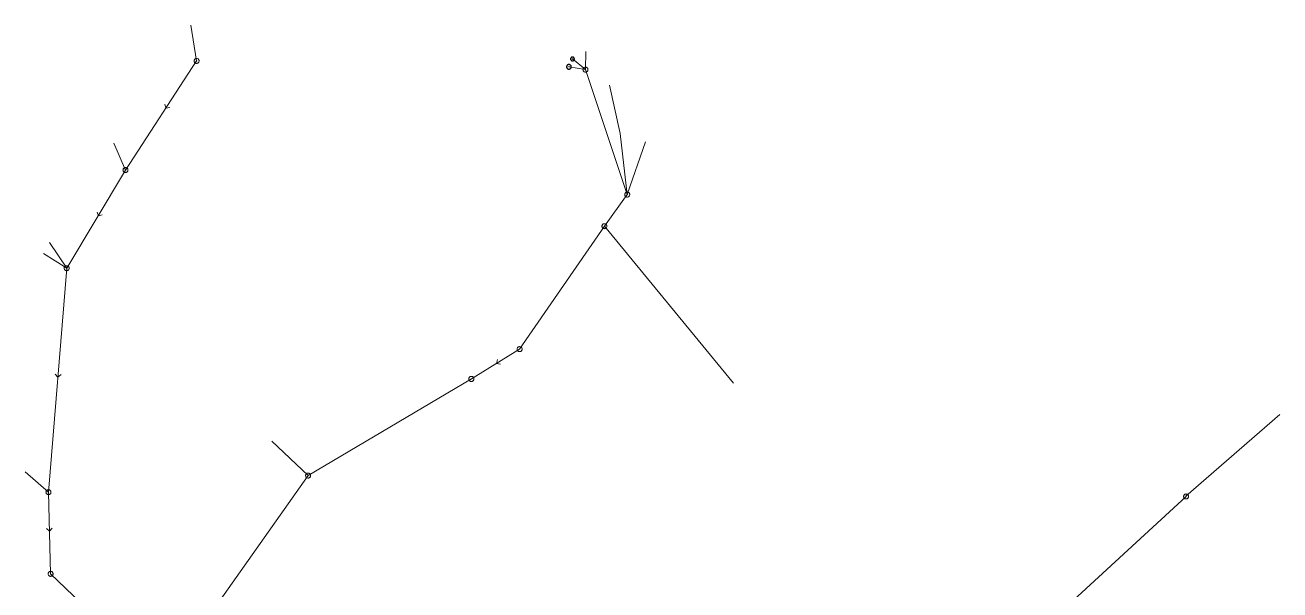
# Model space of a CAD drawing. Header units: metres. Extents: x 25504150 to 25508618, y 6694193 to 6702753.
# Drawn here: x 25504471.5 to 25504703.4, y 6696194 to 6696298.4 of the extents above; entities that cross this region are included whole.
import ezdxf

# ---------------------------------------------------------------- set-up
doc = ezdxf.new("R2010")
doc.units = ezdxf.units.M
for name, pattern in [('Sewer_node', [0]), ('Viemariputket', [0]), ('Viemarivarusteet', [0])]:
    doc.linetypes.add(name, pattern=pattern)
for name, color, linetype, lineweight in [('Sewer_node', 7, 'Sewer_node', 0), ('Viemariputket', 7, 'Viemariputket', 0), ('Viemarivarusteet', 7, 'Viemarivarusteet', 0)]:
    doc.layers.add(name, color=color, linetype=linetype, lineweight=lineweight)

msp = doc.modelspace()

# ---------------------------------------------------------------- linework, layer by layer
at = {"layer": 'Sewer_node', "color": 46, "linetype": 'Continuous', "true_color": 0x7f5f00, "flags": 128}
for points, elevation in [([(25504503.63, 6696291.76), (25504503.62, 6696291.83), (25504503.61, 6696291.9), (25504503.58, 6696291.97), (25504503.54, 6696292.03), (25504503.5, 6696292.09), (25504503.44, 6696292.13), (25504503.38, 6696292.17), (25504503.31, 6696292.2), (25504503.24, 6696292.21), (25504503.17, 6696292.22), (25504503.1, 6696292.21), (25504503.03, 6696292.2), (25504502.96, 6696292.17), (25504502.9, 6696292.13), (25504502.84, 6696292.09), (25504502.8, 6696292.03), (25504502.76, 6696291.97), (25504502.73, 6696291.9), (25504502.72, 6696291.83), (25504502.71, 6696291.76), (25504502.72, 6696291.69), (25504502.73, 6696291.62), (25504502.76, 6696291.55), (25504502.8, 6696291.49), (25504502.84, 6696291.43), (25504502.9, 6696291.39), (25504502.96, 6696291.35), (25504503.03, 6696291.32), (25504503.1, 6696291.31), (25504503.17, 6696291.3), (25504503.24, 6696291.31), (25504503.31, 6696291.32), (25504503.38, 6696291.35), (25504503.44, 6696291.39), (25504503.5, 6696291.43), (25504503.54, 6696291.49), (25504503.58, 6696291.55), (25504503.61, 6696291.62), (25504503.62, 6696291.69)], 50.75), ([(25504575.5, 6696290.15), (25504575.49, 6696290.22), (25504575.48, 6696290.29), (25504575.45, 6696290.36), (25504575.41, 6696290.42), (25504575.37, 6696290.48), (25504575.31, 6696290.52), (25504575.25, 6696290.56), (25504575.18, 6696290.59), (25504575.11, 6696290.6), (25504575.04, 6696290.61), (25504574.97, 6696290.6), (25504574.9, 6696290.59), (25504574.83, 6696290.56), (25504574.77, 6696290.52), (25504574.71, 6696290.48), (25504574.67, 6696290.42), (25504574.63, 6696290.36), (25504574.6, 6696290.29), (25504574.59, 6696290.22), (25504574.58, 6696290.15), (25504574.59, 6696290.08), (25504574.6, 6696290.01), (25504574.63, 6696289.94), (25504574.67, 6696289.88), (25504574.71, 6696289.82), (25504574.77, 6696289.78), (25504574.83, 6696289.74), (25504574.9, 6696289.71), (25504574.97, 6696289.7), (25504575.04, 6696289.69), (25504575.11, 6696289.7), (25504575.18, 6696289.71), (25504575.25, 6696289.74), (25504575.31, 6696289.78), (25504575.37, 6696289.82), (25504575.41, 6696289.88), (25504575.45, 6696289.94), (25504575.48, 6696290.01), (25504575.49, 6696290.08)], 46.29), ([(25504490.49, 6696271.59), (25504490.48, 6696271.66), (25504490.47, 6696271.73), (25504490.44, 6696271.8), (25504490.4, 6696271.86), (25504490.36, 6696271.92), (25504490.3, 6696271.96), (25504490.24, 6696272), (25504490.17, 6696272.03), (25504490.1, 6696272.04), (25504490.03, 6696272.05), (25504489.96, 6696272.04), (25504489.89, 6696272.03), (25504489.82, 6696272), (25504489.76, 6696271.96), (25504489.7, 6696271.92), (25504489.66, 6696271.86), (25504489.62, 6696271.8), (25504489.59, 6696271.73), (25504489.58, 6696271.66), (25504489.57, 6696271.59), (25504489.58, 6696271.52), (25504489.59, 6696271.45), (25504489.62, 6696271.38), (25504489.66, 6696271.32), (25504489.7, 6696271.26), (25504489.76, 6696271.22), (25504489.82, 6696271.18), (25504489.89, 6696271.15), (25504489.96, 6696271.14), (25504490.03, 6696271.13), (25504490.1, 6696271.14), (25504490.17, 6696271.15), (25504490.24, 6696271.18), (25504490.3, 6696271.22), (25504490.36, 6696271.26), (25504490.4, 6696271.32), (25504490.44, 6696271.38), (25504490.47, 6696271.45), (25504490.48, 6696271.52)], 50.61), ([(25504583.23, 6696267.06), (25504583.22, 6696267.13), (25504583.21, 6696267.2), (25504583.18, 6696267.27), (25504583.14, 6696267.33), (25504583.1, 6696267.39), (25504583.04, 6696267.43), (25504582.98, 6696267.47), (25504582.91, 6696267.5), (25504582.84, 6696267.51), (25504582.77, 6696267.52), (25504582.7, 6696267.51), (25504582.63, 6696267.5), (25504582.56, 6696267.47), (25504582.5, 6696267.43), (25504582.44, 6696267.39), (25504582.4, 6696267.33), (25504582.36, 6696267.27), (25504582.33, 6696267.2), (25504582.32, 6696267.13), (25504582.31, 6696267.06), (25504582.32, 6696266.99), (25504582.33, 6696266.92), (25504582.36, 6696266.85), (25504582.4, 6696266.79), (25504582.44, 6696266.73), (25504582.5, 6696266.69), (25504582.56, 6696266.65), (25504582.63, 6696266.62), (25504582.7, 6696266.61), (25504582.77, 6696266.6), (25504582.84, 6696266.61), (25504582.91, 6696266.62), (25504582.98, 6696266.65), (25504583.04, 6696266.69), (25504583.1, 6696266.73), (25504583.14, 6696266.79), (25504583.18, 6696266.85), (25504583.21, 6696266.92), (25504583.22, 6696266.99)], 45.97), ([(25504579, 6696261.22), (25504578.99, 6696261.29), (25504578.98, 6696261.36), (25504578.95, 6696261.43), (25504578.91, 6696261.49), (25504578.87, 6696261.55), (25504578.81, 6696261.59), (25504578.75, 6696261.63), (25504578.68, 6696261.66), (25504578.61, 6696261.67), (25504578.54, 6696261.68), (25504578.47, 6696261.67), (25504578.4, 6696261.66), (25504578.33, 6696261.63), (25504578.27, 6696261.59), (25504578.21, 6696261.55), (25504578.17, 6696261.49), (25504578.13, 6696261.43), (25504578.1, 6696261.36), (25504578.09, 6696261.29), (25504578.08, 6696261.22), (25504578.09, 6696261.15), (25504578.1, 6696261.08), (25504578.13, 6696261.01), (25504578.17, 6696260.95), (25504578.21, 6696260.89), (25504578.27, 6696260.85), (25504578.33, 6696260.81), (25504578.4, 6696260.78), (25504578.47, 6696260.77), (25504578.54, 6696260.76), (25504578.61, 6696260.77), (25504578.68, 6696260.78), (25504578.75, 6696260.81), (25504578.81, 6696260.85), (25504578.87, 6696260.89), (25504578.91, 6696260.95), (25504578.95, 6696261.01), (25504578.98, 6696261.08), (25504578.99, 6696261.15)], 46.06), ([(25504479.63, 6696253.46), (25504479.62, 6696253.53), (25504479.61, 6696253.6), (25504479.58, 6696253.67), (25504479.54, 6696253.73), (25504479.5, 6696253.79), (25504479.44, 6696253.83), (25504479.38, 6696253.87), (25504479.31, 6696253.9), (25504479.24, 6696253.91), (25504479.17, 6696253.92), (25504479.1, 6696253.91), (25504479.03, 6696253.9), (25504478.96, 6696253.87), (25504478.9, 6696253.83), (25504478.84, 6696253.79), (25504478.8, 6696253.73), (25504478.76, 6696253.67), (25504478.73, 6696253.6), (25504478.72, 6696253.53), (25504478.71, 6696253.46), (25504478.72, 6696253.39), (25504478.73, 6696253.32), (25504478.76, 6696253.25), (25504478.8, 6696253.19), (25504478.84, 6696253.13), (25504478.9, 6696253.09), (25504478.96, 6696253.05), (25504479.03, 6696253.02), (25504479.1, 6696253.01), (25504479.17, 6696253), (25504479.24, 6696253.01), (25504479.31, 6696253.02), (25504479.38, 6696253.05), (25504479.44, 6696253.09), (25504479.5, 6696253.13), (25504479.54, 6696253.19), (25504479.58, 6696253.25), (25504479.61, 6696253.32), (25504479.62, 6696253.39)], 50.23), ([(25504563.34, 6696238.51), (25504563.33, 6696238.58), (25504563.32, 6696238.65), (25504563.29, 6696238.72), (25504563.25, 6696238.78), (25504563.21, 6696238.84), (25504563.15, 6696238.88), (25504563.09, 6696238.92), (25504563.02, 6696238.95), (25504562.95, 6696238.96), (25504562.88, 6696238.97), (25504562.81, 6696238.96), (25504562.74, 6696238.95), (25504562.67, 6696238.92), (25504562.61, 6696238.88), (25504562.55, 6696238.84), (25504562.51, 6696238.78), (25504562.47, 6696238.72), (25504562.44, 6696238.65), (25504562.43, 6696238.58), (25504562.42, 6696238.51), (25504562.43, 6696238.44), (25504562.44, 6696238.37), (25504562.47, 6696238.3), (25504562.51, 6696238.24), (25504562.55, 6696238.18), (25504562.61, 6696238.14), (25504562.67, 6696238.1), (25504562.74, 6696238.07), (25504562.81, 6696238.06), (25504562.88, 6696238.05), (25504562.95, 6696238.06), (25504563.02, 6696238.07), (25504563.09, 6696238.1), (25504563.15, 6696238.14), (25504563.21, 6696238.18), (25504563.25, 6696238.24), (25504563.29, 6696238.3), (25504563.32, 6696238.37), (25504563.33, 6696238.44)], 45.51), ([(25504554.42, 6696233), (25504554.41, 6696233.07), (25504554.4, 6696233.15), (25504554.37, 6696233.21), (25504554.33, 6696233.28), (25504554.28, 6696233.33), (25504554.23, 6696233.38), (25504554.16, 6696233.42), (25504554.1, 6696233.45), (25504554.02, 6696233.46), (25504553.95, 6696233.47), (25504553.88, 6696233.46), (25504553.8, 6696233.45), (25504553.74, 6696233.42), (25504553.67, 6696233.38), (25504553.62, 6696233.33), (25504553.57, 6696233.28), (25504553.53, 6696233.21), (25504553.5, 6696233.15), (25504553.49, 6696233.07), (25504553.48, 6696233), (25504553.49, 6696232.93), (25504553.5, 6696232.85), (25504553.53, 6696232.79), (25504553.57, 6696232.72), (25504553.62, 6696232.67), (25504553.67, 6696232.62), (25504553.74, 6696232.58), (25504553.8, 6696232.55), (25504553.88, 6696232.54), (25504553.95, 6696232.53), (25504554.02, 6696232.54), (25504554.1, 6696232.55), (25504554.16, 6696232.58), (25504554.23, 6696232.62), (25504554.28, 6696232.67), (25504554.33, 6696232.72), (25504554.37, 6696232.79), (25504554.4, 6696232.85), (25504554.41, 6696232.93)], 45.33), ([(25504476.26, 6696212.07), (25504476.25, 6696212.14), (25504476.24, 6696212.21), (25504476.21, 6696212.28), (25504476.17, 6696212.34), (25504476.13, 6696212.4), (25504476.07, 6696212.44), (25504476.01, 6696212.48), (25504475.94, 6696212.51), (25504475.87, 6696212.52), (25504475.8, 6696212.53), (25504475.73, 6696212.52), (25504475.66, 6696212.51), (25504475.59, 6696212.48), (25504475.53, 6696212.44), (25504475.47, 6696212.4), (25504475.43, 6696212.34), (25504475.39, 6696212.28), (25504475.36, 6696212.21), (25504475.35, 6696212.14), (25504475.34, 6696212.07), (25504475.35, 6696212), (25504475.36, 6696211.93), (25504475.39, 6696211.86), (25504475.43, 6696211.8), (25504475.47, 6696211.74), (25504475.53, 6696211.7), (25504475.59, 6696211.66), (25504475.66, 6696211.63), (25504475.73, 6696211.62), (25504475.8, 6696211.61), (25504475.87, 6696211.62), (25504475.94, 6696211.63), (25504476.01, 6696211.66), (25504476.07, 6696211.7), (25504476.13, 6696211.74), (25504476.17, 6696211.8), (25504476.21, 6696211.86), (25504476.24, 6696211.93), (25504476.25, 6696212)], 47.91), ([(25504686.5, 6696211.28), (25504686.49, 6696211.35), (25504686.48, 6696211.42), (25504686.45, 6696211.49), (25504686.41, 6696211.55), (25504686.37, 6696211.61), (25504686.31, 6696211.65), (25504686.25, 6696211.69), (25504686.18, 6696211.72), (25504686.11, 6696211.73), (25504686.04, 6696211.74), (25504685.97, 6696211.73), (25504685.9, 6696211.72), (25504685.83, 6696211.69), (25504685.77, 6696211.65), (25504685.71, 6696211.61), (25504685.67, 6696211.55), (25504685.63, 6696211.49), (25504685.6, 6696211.42), (25504685.59, 6696211.35), (25504685.58, 6696211.28), (25504685.59, 6696211.21), (25504685.6, 6696211.14), (25504685.63, 6696211.07), (25504685.67, 6696211.01), (25504685.71, 6696210.95), (25504685.77, 6696210.91), (25504685.83, 6696210.87), (25504685.9, 6696210.84), (25504685.97, 6696210.83), (25504686.04, 6696210.82), (25504686.11, 6696210.83), (25504686.18, 6696210.84), (25504686.25, 6696210.87), (25504686.31, 6696210.91), (25504686.37, 6696210.95), (25504686.41, 6696211.01), (25504686.45, 6696211.07), (25504686.48, 6696211.14), (25504686.49, 6696211.21)], 49.2), ([(25504476.65, 6696196.98), (25504476.64, 6696197.05), (25504476.63, 6696197.12), (25504476.6, 6696197.19), (25504476.56, 6696197.25), (25504476.52, 6696197.31), (25504476.46, 6696197.35), (25504476.4, 6696197.39), (25504476.33, 6696197.42), (25504476.26, 6696197.43), (25504476.19, 6696197.44), (25504476.12, 6696197.43), (25504476.05, 6696197.42), (25504475.98, 6696197.39), (25504475.92, 6696197.35), (25504475.86, 6696197.31), (25504475.82, 6696197.25), (25504475.78, 6696197.19), (25504475.75, 6696197.12), (25504475.74, 6696197.05), (25504475.73, 6696196.98), (25504475.74, 6696196.91), (25504475.75, 6696196.84), (25504475.78, 6696196.77), (25504475.82, 6696196.71), (25504475.86, 6696196.65), (25504475.92, 6696196.61), (25504475.98, 6696196.57), (25504476.05, 6696196.54), (25504476.12, 6696196.53), (25504476.19, 6696196.52), (25504476.26, 6696196.53), (25504476.33, 6696196.54), (25504476.4, 6696196.57), (25504476.46, 6696196.61), (25504476.52, 6696196.65), (25504476.56, 6696196.71), (25504476.6, 6696196.77), (25504476.63, 6696196.84), (25504476.64, 6696196.91)], 47.25)]:
    msp.add_lwpolyline(points, close=True, dxfattribs=dict(at, elevation=elevation))
for points in [[(25504497.32, 6696283.75), (25504497.49, 6696283.02), (25504498.22, 6696283.18)], [(25504484.81, 6696263.83), (25504485.02, 6696263.11), (25504485.73, 6696263.3)], [(25504558.77, 6696236.6), (25504558.61, 6696235.87), (25504559.33, 6696235.7)], [(25504477.06, 6696233.91), (25504477.56, 6696233.35), (25504478.12, 6696233.84)], [(25504475.42, 6696205.38), (25504475.98, 6696204.88), (25504476.48, 6696205.43)]]:
    msp.add_lwpolyline(points, dxfattribs=at)
msp.add_lwpolyline([(25504524.24, 6696215.14), (25504524.23, 6696215.21), (25504524.22, 6696215.28), (25504524.19, 6696215.35), (25504524.15, 6696215.41), (25504524.11, 6696215.47), (25504524.05, 6696215.51), (25504523.99, 6696215.55), (25504523.92, 6696215.58), (25504523.85, 6696215.59), (25504523.78, 6696215.6), (25504523.71, 6696215.59), (25504523.64, 6696215.58), (25504523.57, 6696215.55), (25504523.51, 6696215.51), (25504523.45, 6696215.47), (25504523.41, 6696215.41), (25504523.37, 6696215.35), (25504523.34, 6696215.28), (25504523.33, 6696215.21), (25504523.32, 6696215.14), (25504523.33, 6696215.07), (25504523.34, 6696215), (25504523.37, 6696214.93), (25504523.41, 6696214.87), (25504523.45, 6696214.81), (25504523.51, 6696214.77), (25504523.57, 6696214.73), (25504523.64, 6696214.7), (25504523.71, 6696214.69), (25504523.78, 6696214.68), (25504523.85, 6696214.69), (25504523.92, 6696214.7), (25504523.99, 6696214.73), (25504524.05, 6696214.77), (25504524.11, 6696214.81), (25504524.15, 6696214.87), (25504524.19, 6696214.93), (25504524.22, 6696215), (25504524.23, 6696215.07)], close=True, dxfattribs=at)
at = {"layer": 'Viemariputket', "color": 1, "linetype": 'Continuous', "lineweight": 15}
for p, q in [((25504503.17, 6696291.76), (25504502.08, 6696298.38)), ((25504575.04, 6696290.15, 45.12), (25504575.09, 6696293.52)), ((25504503.17, 6696291.76), (25504490.03, 6696271.59)), ((25504575.04, 6696290.15, 45.1), (25504572.64, 6696292.13)), ((25504575.04, 6696290.15, 45.1), (25504571.98, 6696290.67)), ((25504582.77, 6696267.06, 44.97), (25504575.04, 6696290.15, 45.09)), ((25504490.03, 6696271.59), (25504487.88, 6696276.58)), ((25504582.77, 6696267.06, 44.95), (25504586.16, 6696276.82)), ((25504490.03, 6696271.59), (25504479.17, 6696253.46)), ((25504578.54, 6696261.22, 44.86), (25504582.77, 6696267.06, 44.86)), ((25504578.54, 6696261.22, 44.84), (25504562.88, 6696238.51, 44.76)), ((25504578.54, 6696261.22, 44.88), (25504602.41, 6696232.24, 44.73)), ((25504479.17, 6696253.46), (25504475.99, 6696258.24)), ((25504479.17, 6696253.46), (25504474.9, 6696256.15)), ((25504479.17, 6696253.46, 48.35), (25504475.8, 6696212.07, 45.78)), ((25504553.95, 6696233, 44.72), (25504562.88, 6696238.51, 44.74)), ((25504523.78, 6696215.14), (25504553.95, 6696233)), ((25504686, 6696211.34), (25504703.38, 6696226.42)), ((25504523.78, 6696215.14), (25504517.08, 6696221.49)), ((25504475.8, 6696212.07, 45.82), (25504471.48, 6696215.83)), ((25504496.98, 6696177.22, 44.39), (25504523.78, 6696215.14, 44.53)), ((25504475.8, 6696212.07, 45.75), (25504476.19, 6696196.98, 45.18)), ((25504662.16, 6696189.28), (25504686.04, 6696211.3)), ((25504476.19, 6696196.98, 45.16), (25504496.98, 6696177.22, 44.6))]:
    msp.add_line(p, q, dxfattribs=at)
at = {"layer": 'Viemariputket', "color": 1, "linetype": 'Continuous', "lineweight": 15, "flags": 128}
msp.add_lwpolyline([(25504582.77, 6696267.06), (25504581.48, 6696278.34), (25504579.49, 6696287.31)], dxfattribs=at)
at = {"layer": 'Viemarivarusteet', "color": 2, "linetype": 'Continuous', "lineweight": 25, "flags": 128}
for points in [[(25504572.41, 6696290.6), (25504572.42, 6696290.67), (25504572.41, 6696290.74), (25504572.39, 6696290.8), (25504572.37, 6696290.87), (25504572.33, 6696290.92), (25504572.29, 6696290.98), (25504572.24, 6696291.02), (25504572.18, 6696291.06), (25504572.12, 6696291.08), (25504572.05, 6696291.1), (25504571.98, 6696291.11), (25504571.91, 6696291.1), (25504571.85, 6696291.08), (25504571.78, 6696291.06), (25504571.73, 6696291.02), (25504571.67, 6696290.98), (25504571.63, 6696290.93), (25504571.59, 6696290.87), (25504571.57, 6696290.81), (25504571.55, 6696290.74), (25504571.54, 6696290.67), (25504571.55, 6696290.6), (25504571.57, 6696290.54), (25504571.59, 6696290.47), (25504571.63, 6696290.42), (25504571.67, 6696290.36), (25504571.72, 6696290.32), (25504571.78, 6696290.28), (25504571.84, 6696290.26), (25504571.91, 6696290.24), (25504571.98, 6696290.23), (25504572.05, 6696290.24), (25504572.11, 6696290.26), (25504572.18, 6696290.28), (25504572.23, 6696290.32), (25504572.29, 6696290.36), (25504572.33, 6696290.41), (25504572.37, 6696290.47), (25504572.39, 6696290.53)], [(25504572.91, 6696291.9), (25504572.94, 6696291.95), (25504572.97, 6696291.99), (25504572.98, 6696292.05), (25504572.99, 6696292.1), (25504572.99, 6696292.16), (25504572.98, 6696292.21), (25504572.97, 6696292.27), (25504572.94, 6696292.32), (25504572.91, 6696292.36), (25504572.87, 6696292.4), (25504572.82, 6696292.43), (25504572.78, 6696292.46), (25504572.72, 6696292.47), (25504572.67, 6696292.48), (25504572.61, 6696292.48), (25504572.56, 6696292.47), (25504572.5, 6696292.46), (25504572.45, 6696292.43), (25504572.41, 6696292.4), (25504572.37, 6696292.36), (25504572.34, 6696292.31), (25504572.31, 6696292.27), (25504572.3, 6696292.21), (25504572.29, 6696292.16), (25504572.29, 6696292.1), (25504572.3, 6696292.05), (25504572.31, 6696291.99), (25504572.34, 6696291.94), (25504572.37, 6696291.9), (25504572.41, 6696291.86), (25504572.46, 6696291.83), (25504572.5, 6696291.8), (25504572.56, 6696291.79), (25504572.61, 6696291.78), (25504572.67, 6696291.78), (25504572.72, 6696291.79), (25504572.78, 6696291.8), (25504572.83, 6696291.83), (25504572.87, 6696291.86)]]:
    msp.add_lwpolyline(points, close=True, dxfattribs=at)
at = {"layer": 'Viemarivarusteet', "color": 1}
for p in [(25504503.17, 6696291.76, 50.75), (25504572.64, 6696292.13), (25504571.98, 6696290.67), (25504575.04, 6696290.15, 46.29), (25504490.03, 6696271.59, 50.61), (25504582.77, 6696267.06, 45.97), (25504578.54, 6696261.22, 46.06), (25504479.17, 6696253.46, 50.23), (25504562.88, 6696238.51, 45.51), (25504553.95, 6696233, 45.33), (25504523.78, 6696215.14), (25504475.8, 6696212.07, 47.91), (25504686.04, 6696211.28, 49.2), (25504476.19, 6696196.98, 47.25)]:
    msp.add_point(p, dxfattribs=at)

doc.saveas('drawing.dxf')
